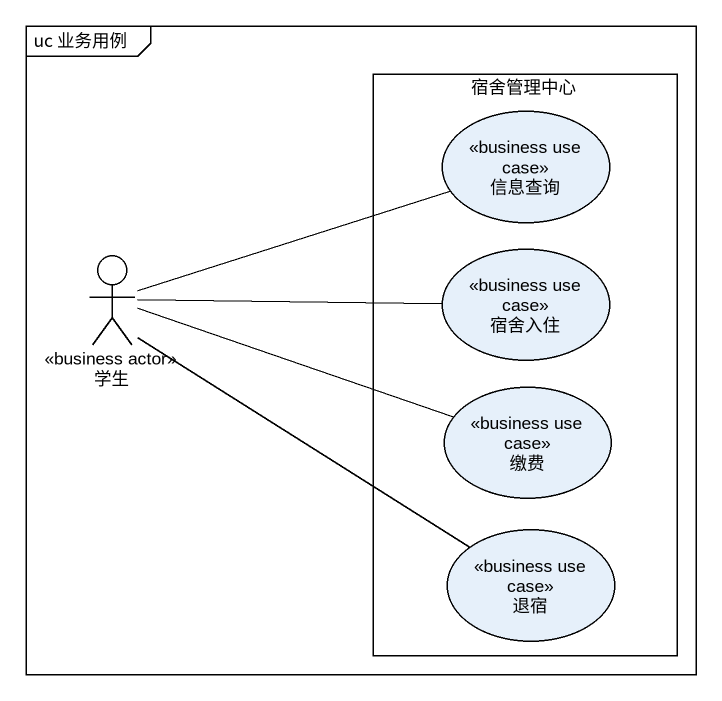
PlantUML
@startuml
mainframe uc 业务用例
rectangle 宿舍管理中心 {
  usecase 信息查询 <<business use case>>
  usecase 宿舍入住 <<business use case>>
  usecase 缴费 <<business use case>>
  usecase 退宿 <<business use case>>
}
actor 学生 <<business actor>>
学生 -right- 信息查询
学生 -right- 宿舍入住
学生 -right- 缴费
学生 -- 退宿
@enduml
